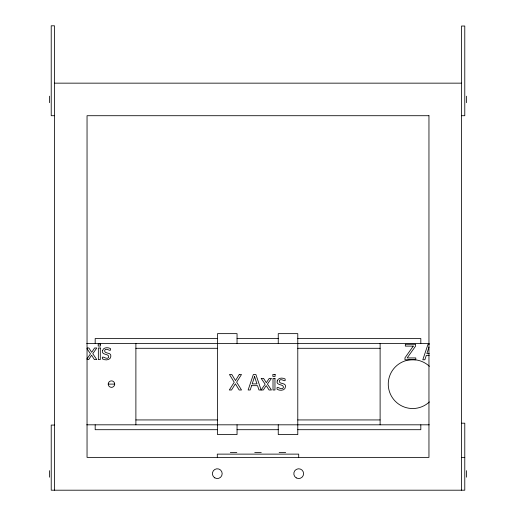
<?xml version="1.0" encoding="UTF-8"?>
<svg xmlns="http://www.w3.org/2000/svg" width="516" height="516" viewBox="0 0 516 516"><rect width="100%" height="100%" fill="white"/><g stroke="black" fill="none" stroke-linecap="round" stroke-linejoin="round"><path stroke-width="0.77" d="M428.996 347.113L426.848 353.679L429.235 353.679M86.901 358.962L90.487 353.841L86.94 348.642M54.477 83.153L461.523 83.153M54.477 115.713L51.219 115.713L51.219 25.8L54.477 25.8L54.477 490.2M461.523 115.713L464.781 115.713L464.781 26.032L461.523 26.032L461.523 490.2M217.513 338.522L95.183 338.522L95.183 343.404M237.05 338.522L278.247 338.522M297.784 338.522L420.817 338.522L420.817 343.404M86.72 343.404L429.28 343.404M429.286 344.282L428.016 344.282L422.798 359.762L424.874 359.762L426.281 355.44L429.235 355.44M87.301 347.99L88.9 347.99L91.693 352.331L94.563 347.99L96.789 347.99L92.777 353.705L96.789 359.6L94.389 359.6L91.571 355.214L88.668 359.6L87.191 359.6M135.889 348.294L217.513 348.294M297.784 348.294L380.111 348.294M108.205 384.11L114.72 384.11A3.257 3.257 0 0 1 109.837 386.929A3.257 3.257 0 0 1 109.837 381.292A3.257 3.257 0 0 1 114.72 384.11M135.889 419.934L217.513 419.934M297.784 419.934L380.111 419.934M461.523 423.191L464.781 423.191L464.781 490.2L51.219 490.2L51.219 425.074L54.477 425.074M86.72 424.816L429.28 424.816M217.513 429.699L95.183 429.699L95.183 424.816M237.05 429.699L278.247 429.699M297.784 429.699L420.817 429.699L420.817 424.816M230.323 452.493L236.831 452.493M254.743 452.493L261.257 452.493M279.169 452.493L285.677 452.493M461.523 457.382L464.781 457.382M466.406 96.176L466.406 102.69M466.406 470.663L466.406 477.177M380.111 343.404L380.111 424.816M298.706 457.382L298.706 454.125L217.294 454.125L217.294 457.382M278.247 343.404L278.247 333.639L297.784 333.639L297.784 434.588L278.247 434.588L278.247 424.816M237.05 343.404L237.05 333.639L217.513 333.639L217.513 434.588L237.05 434.588L237.05 424.816M135.889 343.404L135.889 424.816M49.594 96.176L49.594 102.69M49.594 470.663L49.594 477.177M429.377 401.932A24.42 24.42 0 0 1 395.224 401.19A24.42 24.42 0 0 1 395.224 367.031A24.42 24.42 0 0 1 429.377 366.289M102.581 350.506C101.026 355.588 109.534 353.196 108.702 357.336C106.786 360.761 101.226 353.924 102.458 358.904C105.193 360.6 110.688 360.342 110.856 356.253C111.475 351.796 103.819 354.318 104.671 350.274C106.367 346.984 111.637 353.215 110.43 348.552C107.941 347.242 103.464 347.171 102.581 350.506M277.24 380.892C275.686 385.974 284.193 383.582 283.361 387.722C281.439 391.147 275.886 384.31 277.118 389.29C279.853 390.986 285.348 390.728 285.516 386.639C286.135 382.182 278.479 384.704 279.33 380.66C281.026 377.37 286.296 383.601 285.09 378.938C282.6 377.628 278.124 377.557 277.24 380.892M251.621 385.665L250.221 389.986L248.138 389.986L253.356 374.506L255.897 374.506L261.115 389.986L265.147 384.227L261.154 378.376L263.56 378.376L266.353 382.717L269.223 378.376L271.448 378.376L267.436 384.091L271.448 389.986L269.049 389.986L266.23 385.6L263.328 389.986L258.942 389.986L257.536 385.665L251.621 385.665M254.575 376.609L252.195 383.904L256.968 383.904L254.575 376.609M239.263 374.506L235.509 380.589L231.807 374.506L229.452 374.506L234.225 382.24L229.31 389.986L231.536 389.986L235.373 383.794L239.147 389.986L241.507 389.986L236.65 382.137L241.494 374.506L239.263 374.506M413.252 346.113L404.963 357.846L404.963 359.762L415.78 359.762L415.78 357.93L407.188 357.93L415.567 346.139L415.567 344.282L405.337 344.282L405.337 346.113L413.252 346.113M428.957 115.713L87.043 115.713L87.043 457.382L428.957 457.382L428.957 115.713M100.439 344.017L98.214 344.017L98.214 346.043L100.439 346.043L100.439 344.017M100.304 347.99L98.35 347.99L98.35 359.6L100.304 359.6L100.304 347.99M275.099 374.403L272.874 374.403L272.874 376.428L275.099 376.428L275.099 374.403M274.964 378.376L273.009 378.376L273.009 389.986L274.964 389.986L274.964 378.376M214.856 477.893A4.883 4.883 0 0 0 222.177 473.662A4.883 4.883 0 0 0 214.856 469.431A4.883 4.883 0 0 0 214.856 477.893M296.261 477.893A4.883 4.883 0 0 0 303.589 473.662A4.883 4.883 0 0 0 296.261 469.431A4.883 4.883 0 0 0 296.261 477.893"/></g></svg>
